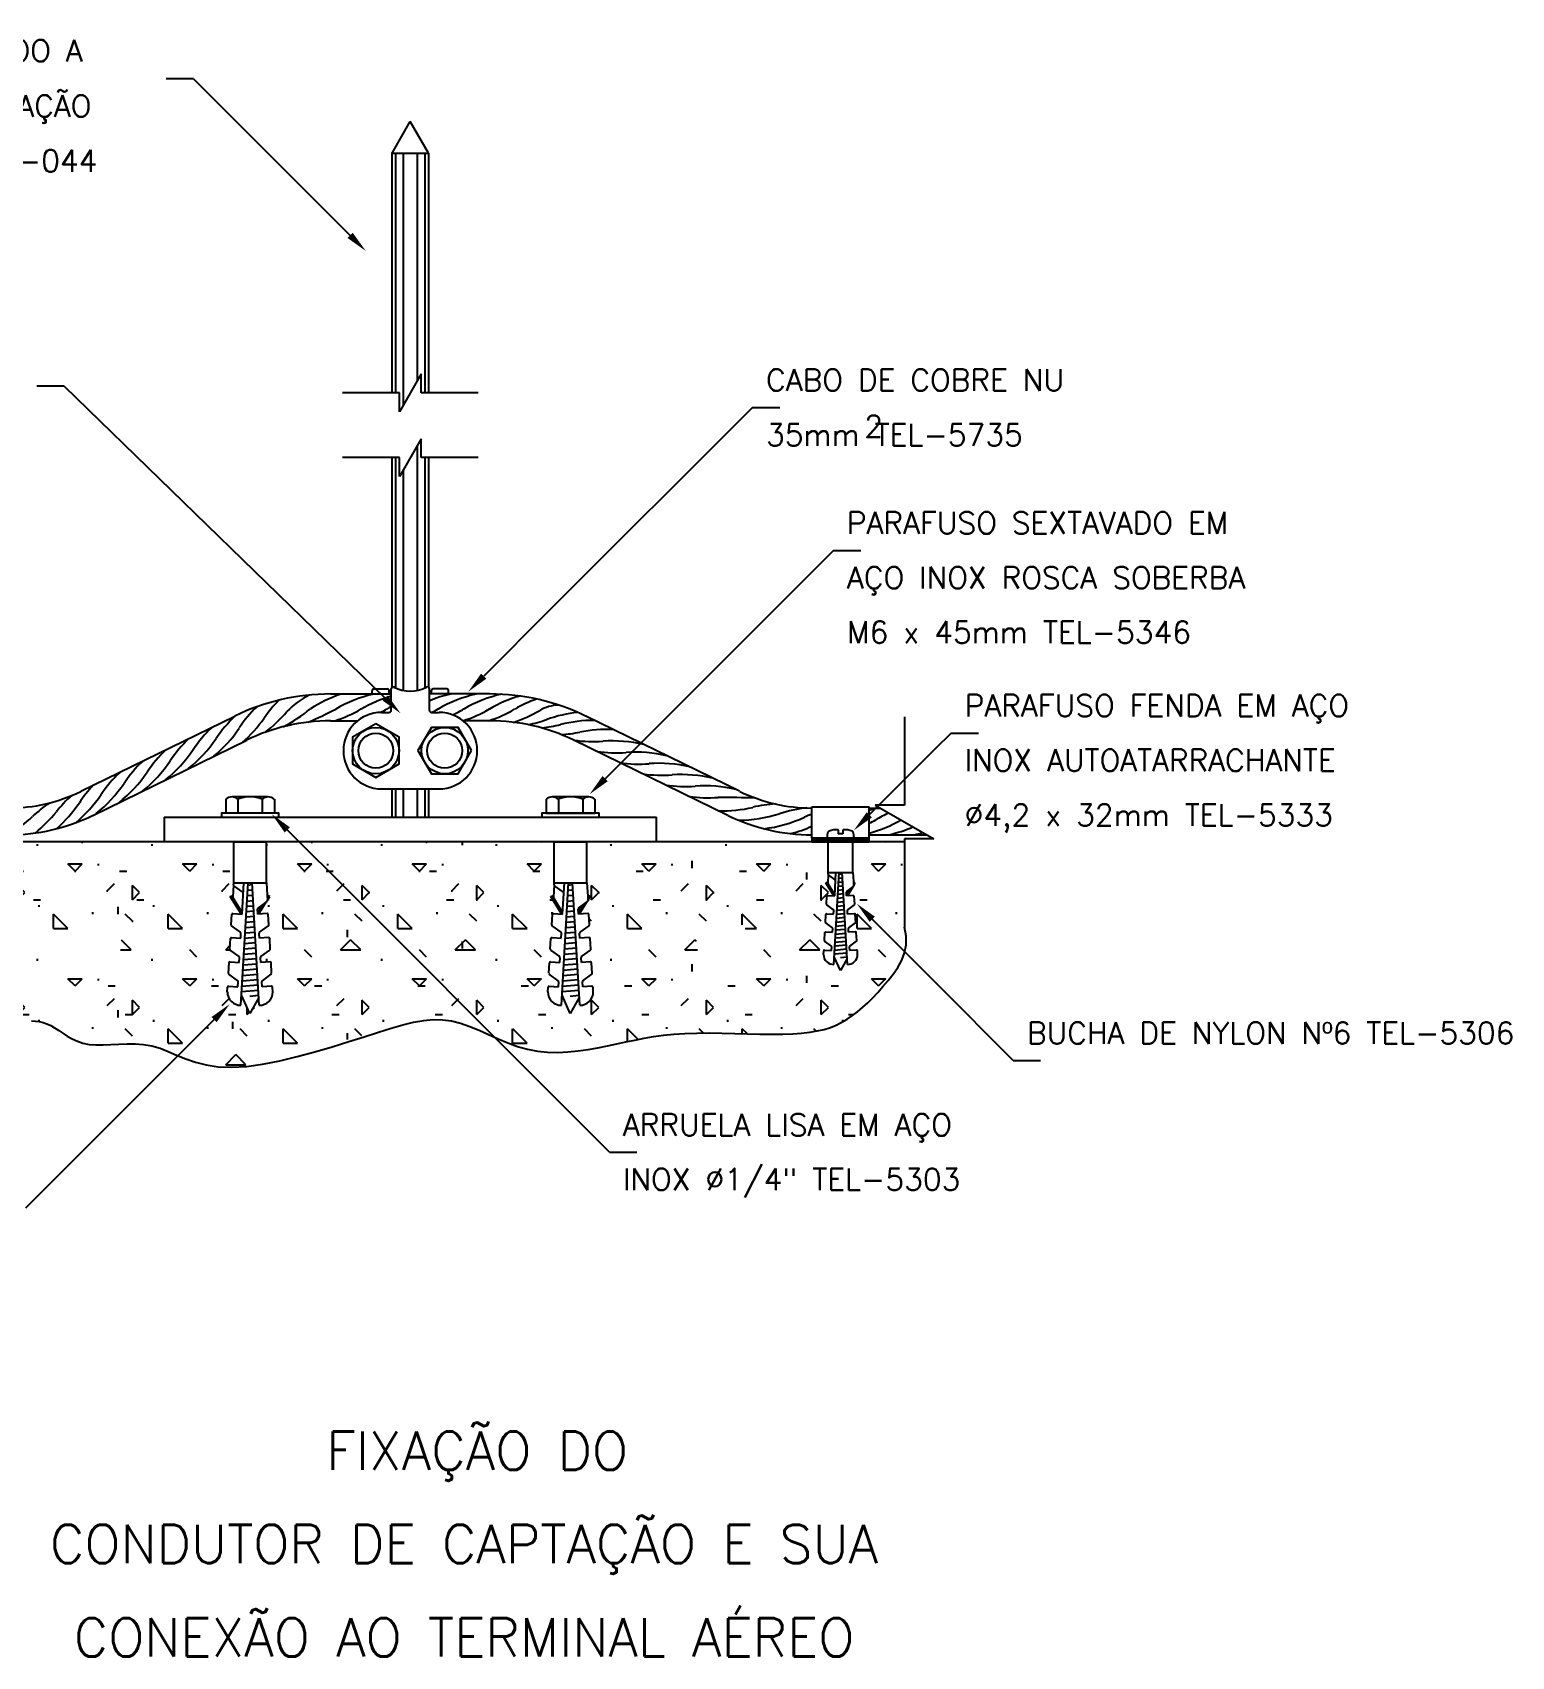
# Model space of a CAD drawing. Header units: millimetres. Extents: x -6028 to -6007.3, y -4697.6 to -4682.7.
# Drawn here: x -6020.81 to -6007.28, y -4697.58 to -4682.73 of the extents above; entities that cross this region are included whole.
import ezdxf
from ezdxf.enums import TextEntityAlignment as Align

# ---------------------------------------------------------------- set-up
doc = ezdxf.new("R2010")
doc.units = ezdxf.units.MM
doc.header["$LTSCALE"] = 10
doc.layers.add('Termotécnica', color=7, linetype='Continuous')
doc.styles.add('r140', font='romans.shx')
doc.styles.add('r80', font='romans.shx')

msp = doc.modelspace()

# ---------------------------------------------------------------- hatches: boundary and pattern name
at = {"layer": 'Termotécnica'}
h = msp.add_hatch(dxfattribs=at)
h.set_pattern_fill('CONCRE', color=1, scale=1.05, style=0)
h.set_pattern_definition([(0, (-6024.8142, -4701.4245), (1.05, 1.05), [0.13125, -0.91875]), (90, (-6024.8142, -4701.4245), (-1.05, 1.05), [0.13125, -0.91875]), (135, (-6024.68294, -4701.4245), (-1.05, 0), [0.185616, -1.29931]), (0, (-6024.6829, -4700.8339), (1.05, 1.05), [0.13125, -0.91875]), (45, (-6024.6173, -4700.8995), (0, 1.05), [0.092808, -1.392116, 0]), (135, (-6024.6173, -4700.8995), (-1.05, 0), [0.092808, -1.392116, 0]), (0, (-6024.2892, -4700.5714), (1.05, 1.05), [0.185616, -0.864384]), (45, (-6024.2892, -4700.5714), (0, 1.05), [0.13125, -1.353674]), (135, (-6024.1036, -4700.5714), (-1.05, 0), [0.13125, -1.353674]), (90, (-6024.0923, -4701.162), (-1.05, 1.05), [0.13125, -0.91875]), (45, (-6024.0923, -4701.162), (0, 1.05), [0.092808, -1.392116, 0]), (135, (-6024.0267, -4701.0964), (-1.05, 0), [0.092808, -1.392116, 0]), (0, (-6024.6829, -4701.162), (1.05, 1.05), [0.065625, -0.879375]), (0, (-6023.8954, -4700.8995), (1.05, 1.05), [0.065625, -0.879375]), (90, (-6024.2236, -4700.7683), (-1.05, 1.05), [0.065625, -0.879375]), (135, (-6024.0923, -4701.3589), (-1.05, 0), [0.092808, -1.392116, 0]), (135, (-6024.5517, -4700.637), (-1.05, 0), [0.092808, -1.392116, 0]), (45, (-6024.322, -4701.08), (0, 1.05), [0.092808, -1.392116, 0]), (90, (-6024.4533, -4701.2933), (-1.05, 1.05), [0.016406, -1.033594]), (90, (-6024.404, -4700.8503), (-1.05, 1.05), [0.016406, -1.033594]), (90, (-6023.9118, -4700.6698), (-1.05, 1.05), [0.016406, -1.033594]), (90, (-6023.8954, -4701.2276), (-1.05, 1.05), [0.016406, -1.033594])])
h.paths.add_polyline_path([(-6018.66, -4690.678), (-6018.667, -4690.682), (-6018.734, -4690.791), (-6018.659, -4690.787, -0.414214), (-6018.649, -4690.795), (-6018.643, -4690.891, -0.253792), (-6018.647, -4690.899), (-6018.729, -4690.959, 0.253792), (-6018.733, -4690.967), (-6018.73, -4691.013), (-6018.646, -4691.008, -0.414214), (-6018.636, -4691.017), (-6018.631, -4691.113, -0.253792), (-6018.634, -4691.121), (-6018.716, -4691.181, 0.253792), (-6018.72, -4691.189), (-6018.717, -4691.235), (-6018.633, -4691.23, -0.414214), (-6018.623, -4691.239), (-6018.618, -4691.334, -0.253792), (-6018.622, -4691.343), (-6018.703, -4691.403, 0.253792), (-6018.707, -4691.411), (-6018.704, -4691.457), (-6018.62, -4691.452, -0.414214), (-6018.61, -4691.46), (-6018.608, -4691.505, -0.421108), (-6018.732, -4691.626), (-6018.736, -4691.556), (-6018.818, -4691.702), (-6018.894, -4691.533), (-6018.899, -4691.626, -0.421108), (-6019.024, -4691.505), (-6019.021, -4691.46, -0.414214), (-6019.011, -4691.452), (-6018.927, -4691.457), (-6018.924, -4691.411, 0.253792), (-6018.928, -4691.403), (-6019.01, -4691.343, -0.253792), (-6019.014, -4691.334), (-6019.008, -4691.239, -0.414214), (-6018.998, -4691.23), (-6018.914, -4691.235), (-6018.912, -4691.189, 0.253792), (-6018.915, -4691.181), (-6018.997, -4691.121, -0.253792), (-6019.001, -4691.113), (-6018.995, -4691.017, -0.414214), (-6018.985, -4691.008), (-6018.901, -4691.013), (-6018.899, -4690.967, 0.253792), (-6018.902, -4690.959), (-6018.984, -4690.899, -0.253792), (-6018.988, -4690.891), (-6018.982, -4690.795, -0.414214), (-6018.972, -4690.787), (-6018.898, -4690.791), (-6018.996, -4690.632), (-6018.982, -4690.626), (-6018.973, -4690.639), (-6018.967, -4690.525), (-6018.965, -4690.506), (-6018.965, -4690.132), (-6018.965, -4690.132), (-6019.312, -4690.132), (-6020.062, -4690.882, -0.198912), (-6019.991, -4691.052, -5.027339), (-6020.062, -4690.882), (-6019.312, -4690.132), (-6021.173, -4690.132), (-6021.173, -4690.413), (-6021.166, -4690.535, -0.253792), (-6021.169, -4690.541), (-6021.174, -4690.545), (-6021.224, -4690.626), (-6021.168, -4690.623, -0.414214), (-6021.16, -4690.63), (-6021.156, -4690.701, -0.253792), (-6021.159, -4690.707), (-6021.22, -4690.753, 0.253792), (-6021.223, -4690.759), (-6021.221, -4690.793), (-6021.158, -4690.789, -0.414214), (-6021.151, -4690.796), (-6021.147, -4690.868, -0.253792), (-6021.149, -4690.874), (-6021.211, -4690.919, 0.253792), (-6021.214, -4690.925), (-6021.212, -4690.959), (-6021.149, -4690.956, -0.414214), (-6021.141, -4690.962), (-6021.137, -4691.034, -0.253792), (-6021.14, -4691.04), (-6021.201, -4691.085, 0.253792), (-6021.204, -4691.091), (-6021.202, -4691.125), (-6021.139, -4691.122, -0.414214), (-6021.131, -4691.128), (-6021.13, -4691.162, -0.421108), (-6021.223, -4691.253), (-6021.226, -4691.2), (-6021.287, -4691.309), (-6021.344, -4691.183), (-6021.348, -4691.253, -0.421108), (-6021.441, -4691.162), (-6021.439, -4691.128, -0.414214), (-6021.432, -4691.122), (-6021.369, -4691.125), (-6021.367, -4691.091, 0.253792), (-6021.37, -4691.085), (-6021.431, -4691.04, -0.253792), (-6021.434, -4691.034), (-6021.43, -4690.962, -0.414214), (-6021.422, -4690.956), (-6021.359, -4690.959), (-6021.357, -4690.925, 0.253792), (-6021.36, -4690.919), (-6021.421, -4690.874, -0.253792), (-6021.424, -4690.868), (-6021.42, -4690.796, -0.414214), (-6021.413, -4690.789), (-6021.35, -4690.793), (-6021.348, -4690.759, 0.253792), (-6021.35, -4690.753), (-6021.412, -4690.707, -0.253792), (-6021.415, -4690.701), (-6021.41, -4690.63, -0.414214), (-6021.403, -4690.623), (-6021.347, -4690.626), (-6021.421, -4690.507), (-6021.41, -4690.502), (-6021.404, -4690.513), (-6021.399, -4690.427), (-6021.398, -4690.413), (-6021.398, -4690.132), (-6021.87, -4690.132), (-6021.87, -4690.912), (-6021.879, -4690.996), (-6021.873, -4691.071), (-6021.857, -4691.136), (-6021.832, -4691.194), (-6021.802, -4691.245), (-6021.77, -4691.291), (-6021.739, -4691.333), (-6021.712, -4691.373), (-6021.691, -4691.41), (-6021.675, -4691.446), (-6021.662, -4691.48), (-6021.652, -4691.514), (-6021.642, -4691.546), (-6021.63, -4691.577), (-6021.616, -4691.608), (-6021.597, -4691.638), (-6021.572, -4691.668), (-6021.542, -4691.697), (-6021.507, -4691.724), (-6021.469, -4691.749), (-6021.427, -4691.771), (-6021.382, -4691.789), (-6021.336, -4691.804), (-6021.289, -4691.814), (-6021.242, -4691.819), (-6021.195, -4691.82), (-6021.148, -4691.817), (-6021.102, -4691.811), (-6021.057, -4691.804), (-6021.012, -4691.796), (-6020.969, -4691.787), (-6020.928, -4691.78), (-6020.888, -4691.774), (-6020.85, -4691.77), (-6020.814, -4691.769), (-6020.778, -4691.771), (-6020.743, -4691.775), (-6020.708, -4691.783), (-6020.673, -4691.796), (-6020.638, -4691.812), (-6020.603, -4691.833), (-6020.566, -4691.857), (-6020.528, -4691.882), (-6020.487, -4691.908), (-6020.443, -4691.933), (-6020.395, -4691.955), (-6020.344, -4691.972), (-6020.287, -4691.984), (-6020.225, -4691.989), (-6020.159, -4691.988), (-6020.089, -4691.985), (-6020.016, -4691.981), (-6019.941, -4691.978), (-6019.866, -4691.978), (-6019.789, -4691.984), (-6019.714, -4691.998), (-6019.64, -4692.02), (-6019.566, -4692.049), (-6019.493, -4692.083), (-6019.419, -4692.119), (-6019.344, -4692.153), (-6019.266, -4692.183), (-6019.186, -4692.207), (-6019.103, -4692.221), (-6019.016, -4692.225), (-6018.925, -4692.218), (-6018.832, -4692.202), (-6018.736, -4692.18), (-6018.64, -4692.154), (-6018.543, -4692.124), (-6018.446, -4692.092), (-6018.35, -4692.062), (-6018.256, -4692.033), (-6018.163, -4692.006), (-6018.072, -4691.98), (-6017.982, -4691.956), (-6017.894, -4691.932), (-6017.807, -4691.909), (-6017.72, -4691.886), (-6017.635, -4691.862), (-6017.551, -4691.838), (-6017.468, -4691.814), (-6017.385, -4691.793), (-6017.302, -4691.776), (-6017.22, -4691.763), (-6017.138, -4691.758), (-6017.055, -4691.76), (-6016.972, -4691.772), (-6016.889, -4691.794), (-6016.805, -4691.825), (-6016.72, -4691.862), (-6016.634, -4691.901), (-6016.547, -4691.942), (-6016.459, -4691.98), (-6016.37, -4692.013), (-6016.279, -4692.04), (-6016.187, -4692.057), (-6016.094, -4692.065), (-6016.001, -4692.066), (-6015.908, -4692.06), (-6015.815, -4692.05), (-6015.724, -4692.035), (-6015.634, -4692.018), (-6015.547, -4692), (-6015.462, -4691.981), (-6015.378, -4691.963), (-6015.295, -4691.945), (-6015.211, -4691.928), (-6015.124, -4691.914), (-6015.034, -4691.901), (-6014.939, -4691.891), (-6014.838, -4691.884), (-6014.73, -4691.88), (-6014.616, -4691.879), (-6014.499, -4691.881), (-6014.381, -4691.883), (-6014.265, -4691.886), (-6014.151, -4691.889), (-6014.044, -4691.89), (-6013.943, -4691.89), (-6013.852, -4691.887), (-6013.77, -4691.881), (-6013.695, -4691.873), (-6013.627, -4691.861), (-6013.565, -4691.847), (-6013.507, -4691.829), (-6013.453, -4691.807), (-6013.402, -4691.782), (-6013.353, -4691.753), (-6013.305, -4691.721), (-6013.258, -4691.685), (-6013.211, -4691.645), (-6013.165, -4691.603), (-6013.119, -4691.557), (-6013.073, -4691.508), (-6013.026, -4691.456), (-6012.978, -4691.401), (-6012.932, -4691.342), (-6012.89, -4691.281), (-6012.854, -4691.215), (-6012.828, -4691.146), (-6012.813, -4691.073), (-6012.813, -4690.995), (-6012.829, -4690.912), (-6012.829, -4690.132), (-6013.302, -4690.132), (-6013.302, -4690.413), (-6013.294, -4690.535, -0.253792), (-6013.297, -4690.541), (-6013.302, -4690.545), (-6013.352, -4690.626), (-6013.296, -4690.623, -0.414214), (-6013.289, -4690.63), (-6013.285, -4690.701, -0.253792), (-6013.288, -4690.707), (-6013.349, -4690.753, 0.253792), (-6013.352, -4690.759), (-6013.35, -4690.793), (-6013.287, -4690.789, -0.414214), (-6013.279, -4690.796), (-6013.275, -4690.868, -0.253792), (-6013.278, -4690.874), (-6013.339, -4690.919, 0.253792), (-6013.342, -4690.925), (-6013.34, -4690.959), (-6013.277, -4690.956, -0.414214), (-6013.27, -4690.962), (-6013.265, -4691.034, -0.253792), (-6013.268, -4691.04), (-6013.33, -4691.085, 0.253792), (-6013.332, -4691.091), (-6013.33, -4691.125), (-6013.267, -4691.122, -0.414214), (-6013.26, -4691.128), (-6013.258, -4691.162, -0.421108), (-6013.351, -4691.253), (-6013.354, -4691.2), (-6013.415, -4691.309), (-6013.473, -4691.183), (-6013.477, -4691.253, -0.421108), (-6013.57, -4691.162), (-6013.568, -4691.128, -0.414214), (-6013.56, -4691.122), (-6013.497, -4691.125), (-6013.495, -4691.091, 0.253792), (-6013.498, -4691.085), (-6013.56, -4691.04, -0.253792), (-6013.562, -4691.034), (-6013.558, -4690.962, -0.414214), (-6013.551, -4690.956), (-6013.488, -4690.959), (-6013.486, -4690.925, 0.253792), (-6013.489, -4690.919), (-6013.55, -4690.874, -0.253792), (-6013.553, -4690.868), (-6013.549, -4690.796, -0.414214), (-6013.541, -4690.789), (-6013.478, -4690.793), (-6013.476, -4690.759, 0.253792), (-6013.479, -4690.753), (-6013.54, -4690.707, -0.253792), (-6013.543, -4690.701), (-6013.539, -4690.63, -0.414214), (-6013.531, -4690.623), (-6013.475, -4690.626), (-6013.549, -4690.507), (-6013.538, -4690.502), (-6013.532, -4690.513), (-6013.527, -4690.427), (-6013.526, -4690.413), (-6013.526, -4690.132), (-6015.413, -4690.132), (-6014.661, -4690.885, -0.668179), (-6014.249, -4691.055, -1.496606), (-6014.661, -4690.885), (-6015.413, -4690.132), (-6015.734, -4690.132), (-6015.734, -4690.132), (-6015.734, -4690.506), (-6015.724, -4690.67, -0.253792), (-6015.728, -4690.678), (-6015.735, -4690.682), (-6015.802, -4690.791), (-6015.727, -4690.787, -0.414214), (-6015.717, -4690.795), (-6015.711, -4690.891, -0.253792), (-6015.715, -4690.899), (-6015.797, -4690.959, 0.253792), (-6015.801, -4690.967), (-6015.798, -4691.013), (-6015.714, -4691.008, -0.414214), (-6015.704, -4691.017), (-6015.699, -4691.113, -0.253792), (-6015.702, -4691.121), (-6015.784, -4691.181, 0.253792), (-6015.788, -4691.189), (-6015.785, -4691.235), (-6015.701, -4691.23, -0.414214), (-6015.691, -4691.239), (-6015.686, -4691.334, -0.253792), (-6015.689, -4691.343), (-6015.771, -4691.403, 0.253792), (-6015.775, -4691.411), (-6015.772, -4691.457), (-6015.688, -4691.452, -0.414214), (-6015.678, -4691.46), (-6015.676, -4691.505, -0.421108), (-6015.8, -4691.626), (-6015.804, -4691.556), (-6015.886, -4691.702), (-6015.962, -4691.533), (-6015.967, -4691.626, -0.421108), (-6016.091, -4691.505), (-6016.089, -4691.46, -0.414214), (-6016.079, -4691.452), (-6015.995, -4691.457), (-6015.992, -4691.411, 0.253792), (-6015.996, -4691.403), (-6016.078, -4691.343, -0.253792), (-6016.082, -4691.334), (-6016.076, -4691.239, -0.414214), (-6016.066, -4691.23), (-6015.982, -4691.235), (-6015.979, -4691.189, 0.253792), (-6015.983, -4691.181), (-6016.065, -4691.121, -0.253792), (-6016.069, -4691.113), (-6016.063, -4691.017, -0.414214), (-6016.053, -4691.008), (-6015.969, -4691.013), (-6015.967, -4690.967, 0.253792), (-6015.97, -4690.959), (-6016.052, -4690.899, -0.253792), (-6016.056, -4690.891), (-6016.05, -4690.795, -0.414214), (-6016.04, -4690.787), (-6015.966, -4690.791), (-6016.064, -4690.632), (-6016.049, -4690.626), (-6016.041, -4690.639), (-6016.035, -4690.525), (-6016.033, -4690.506), (-6016.033, -4690.132), (-6016.033, -4690.132), (-6018.666, -4690.132), (-6018.666, -4690.132), (-6018.666, -4690.506), (-6018.656, -4690.67, -0.253792)])

# ---------------------------------------------------------------- linework, layer by layer
at = {"layer": 'Termotécnica', "color": 2}
for p, q in [((-6019.332, -4683.154), (-6019.582, -4683.154)), ((-6019.332, -4683.154), (-6017.899, -4684.588)), ((-6017.516, -4683.835), (-6017.35, -4683.546)), ((-6017.183, -4683.835), (-6017.35, -4683.546)), ((-6017.516, -4686.027), (-6017.516, -4683.835)), ((-6017.516, -4683.835), (-6017.183, -4683.835)), ((-6017.183, -4683.835), (-6017.183, -4686.027)), ((-6020.515, -4685.964), (-6020.765, -4685.964)), ((-6020.515, -4685.964), (-6017.579, -4688.817)), ((-6014.221, -4686.16), (-6016.076, -4688.015)), ((-6014.221, -4686.16), (-6013.971, -4686.16)), ((-6017.516, -4688.718), (-6017.516, -4686.619)), ((-6017.183, -4686.619), (-6017.183, -4688.718)), ((-6013.48, -4687.467), (-6015.568, -4689.555)), ((-6013.48, -4687.467), (-6013.23, -4687.467)), ((-6016.076, -4688.015), (-6016.678, -4688.617)), ((-6018.079, -4688.78), (-6017.525, -4688.78)), ((-6017.7, -4688.78), (-6017.7, -4688.751)), ((-6017.682, -4688.733), (-6017.56, -4688.733)), ((-6017.542, -4688.78), (-6017.542, -4688.751)), ((-6017.525, -4688.93), (-6017.525, -4688.733)), ((-6017.175, -4688.93), (-6017.175, -4688.733)), ((-6016.621, -4688.78), (-6017.175, -4688.78)), ((-6017.157, -4688.78), (-6017.157, -4688.751)), ((-6017.017, -4688.733), (-6017.14, -4688.733)), ((-6017, -4688.78), (-6017, -4688.751)), ((-6020.363, -4689.67), (-6018.954, -4688.982)), ((-6017.612, -4688.948), (-6017.542, -4688.948)), ((-6017.157, -4688.948), (-6017.087, -4688.948)), ((-6014.337, -4689.67), (-6015.745, -4688.982)), ((-6018.079, -4689.025), (-6017.832, -4689.025)), ((-6016.621, -4689.025), (-6016.867, -4689.025)), ((-6012.403, -4689.137), (-6012.55, -4689.283)), ((-6012.403, -4689.137), (-6012.153, -4689.137)), ((-6020.255, -4689.89), (-6018.846, -4689.203)), ((-6014.444, -4689.89), (-6015.853, -4689.203)), ((-6012.55, -4689.283), (-6013.152, -4689.886)), ((-6019.038, -4689.742), (-6019.038, -4689.871)), ((-6018.65, -4689.721), (-6018.983, -4689.721)), ((-6018.928, -4689.742), (-6018.928, -4689.871)), ((-6018.704, -4689.742), (-6018.704, -4689.871)), ((-6018.593, -4689.742), (-6018.593, -4689.871)), ((-6017.612, -4689.648), (-6017.087, -4689.648)), ((-6017.516, -4689.906), (-6017.516, -4689.648)), ((-6017.183, -4689.648), (-6017.183, -4689.906)), ((-6016.106, -4689.742), (-6016.106, -4689.871)), ((-6015.718, -4689.721), (-6016.051, -4689.721)), ((-6015.995, -4689.742), (-6015.995, -4689.871)), ((-6015.772, -4689.742), (-6015.772, -4689.871)), ((-6015.661, -4689.742), (-6015.661, -4689.871)), ((-6016.106, -4689.871), (-6015.661, -4689.871)), ((-6013.151, -4689.823), (-6013.052, -4689.823)), ((-6019.6, -4689.906), (-6019.6, -4690.132)), ((-6019.6, -4689.906), (-6015.099, -4689.906)), ((-6017.873, -4690.624), (-6018.475, -4690.022)), ((-6015.099, -4690.132), (-6015.099, -4689.906)), ((-6013.435, -4690.024), (-6013.435, -4690.06)), ((-6013.392, -4690.024), (-6013.392, -4690.06)), ((-6018.965, -4690.132), (-6018.666, -4690.132)), ((-6018.965, -4690.506), (-6018.965, -4690.132)), ((-6018.666, -4690.506), (-6018.666, -4690.132)), ((-6016.033, -4690.132), (-6015.734, -4690.132)), ((-6016.033, -4690.506), (-6016.033, -4690.132)), ((-6015.734, -4690.506), (-6015.734, -4690.132)), ((-6013.239, -4690.132), (-6013.589, -4690.132)), ((-6013.295, -4690.097), (-6013.533, -4690.097)), ((-6013.526, -4690.413), (-6013.526, -4690.132)), ((-6013.526, -4690.132), (-6013.302, -4690.132)), ((-6013.392, -4690.06), (-6013.435, -4690.06)), ((-6013.302, -4690.413), (-6013.302, -4690.132)), ((-6013.151, -4690.068), (-6012.625, -4690.068)), ((-6013.527, -4690.427), (-6013.532, -4690.513)), ((-6013.527, -4690.427), (-6013.526, -4690.413)), ((-6013.526, -4690.413), (-6013.302, -4690.413)), ((-6013.463, -4690.478), (-6013.524, -4690.433)), ((-6013.477, -4691.253), (-6013.428, -4690.413)), ((-6013.468, -4690.627), (-6013.456, -4690.413)), ((-6013.351, -4691.253), (-6013.4, -4690.413)), ((-6013.302, -4690.413), (-6013.294, -4690.535)), ((-6018.996, -4690.632), (-6018.982, -4690.626)), ((-6018.898, -4690.791), (-6018.996, -4690.632)), ((-6018.888, -4690.778), (-6018.982, -4690.626)), ((-6018.967, -4690.525), (-6018.973, -4690.639)), ((-6018.967, -4690.525), (-6018.965, -4690.506)), ((-6018.965, -4690.506), (-6018.666, -4690.506)), ((-6018.881, -4690.593), (-6018.963, -4690.533)), ((-6018.899, -4691.626), (-6018.834, -4690.506)), ((-6018.888, -4690.792), (-6018.872, -4690.506)), ((-6018.732, -4691.626), (-6018.797, -4690.506)), ((-6018.666, -4690.506), (-6018.656, -4690.67)), ((-6018.658, -4690.639), (-6018.65, -4690.626)), ((-6018.657, -4690.666), (-6018.636, -4690.632)), ((-6018.636, -4690.632), (-6018.65, -4690.626)), ((-6016.158, -4692.339), (-6017.873, -4690.624)), ((-6016.064, -4690.632), (-6016.049, -4690.626)), ((-6015.966, -4690.791), (-6016.064, -4690.632)), ((-6015.956, -4690.778), (-6016.049, -4690.626)), ((-6016.035, -4690.525), (-6016.041, -4690.639)), ((-6016.035, -4690.525), (-6016.033, -4690.506)), ((-6016.033, -4690.506), (-6015.734, -4690.506)), ((-6015.949, -4690.593), (-6016.031, -4690.533)), ((-6015.967, -4691.626), (-6015.902, -4690.506)), ((-6015.956, -4690.792), (-6015.94, -4690.506)), ((-6015.8, -4691.626), (-6015.865, -4690.506)), ((-6015.734, -4690.506), (-6015.724, -4690.67)), ((-6015.726, -4690.639), (-6015.718, -4690.626)), ((-6015.725, -4690.666), (-6015.703, -4690.632)), ((-6015.703, -4690.632), (-6015.718, -4690.626)), ((-6013.549, -4690.507), (-6013.538, -4690.502)), ((-6013.475, -4690.626), (-6013.549, -4690.507)), ((-6013.543, -4690.701), (-6013.539, -4690.63)), ((-6013.468, -4690.617), (-6013.538, -4690.502)), ((-6013.531, -4690.623), (-6013.468, -4690.627)), ((-6013.359, -4690.627), (-6013.361, -4690.592)), ((-6013.36, -4690.617), (-6013.327, -4690.563)), ((-6013.296, -4690.623), (-6013.359, -4690.627)), ((-6013.358, -4690.586), (-6013.297, -4690.541)), ((-6013.352, -4690.626), (-6013.302, -4690.545)), ((-6013.296, -4690.513), (-6013.29, -4690.502)), ((-6013.295, -4690.532), (-6013.279, -4690.507)), ((-6013.279, -4690.507), (-6013.29, -4690.502)), ((-6013.285, -4690.701), (-6013.289, -4690.63)), ((-6018.972, -4690.787), (-6018.888, -4690.792)), ((-6018.743, -4690.792), (-6018.746, -4690.746)), ((-6018.744, -4690.778), (-6018.7, -4690.707)), ((-6018.659, -4690.787), (-6018.743, -4690.792)), ((-6018.742, -4690.738), (-6018.66, -4690.678)), ((-6018.734, -4690.791), (-6018.667, -4690.682)), ((-6016.04, -4690.787), (-6015.956, -4690.792)), ((-6015.811, -4690.792), (-6015.814, -4690.746)), ((-6015.812, -4690.778), (-6015.768, -4690.707)), ((-6015.727, -4690.787), (-6015.811, -4690.792)), ((-6015.81, -4690.738), (-6015.728, -4690.678)), ((-6015.802, -4690.791), (-6015.735, -4690.682)), ((-6013.479, -4690.753), (-6013.54, -4690.707)), ((-6013.478, -4690.793), (-6013.476, -4690.759)), ((-6013.35, -4690.793), (-6013.352, -4690.759)), ((-6013.349, -4690.753), (-6013.288, -4690.707)), ((-6018.988, -4690.891), (-6018.982, -4690.795)), ((-6018.902, -4690.959), (-6018.984, -4690.899)), ((-6018.729, -4690.959), (-6018.647, -4690.899)), ((-6018.643, -4690.891), (-6018.649, -4690.795)), ((-6016.056, -4690.891), (-6016.05, -4690.795)), ((-6015.97, -4690.959), (-6016.052, -4690.899)), ((-6015.797, -4690.959), (-6015.715, -4690.899)), ((-6015.711, -4690.891), (-6015.717, -4690.795)), ((-6013.553, -4690.868), (-6013.549, -4690.796)), ((-6013.489, -4690.919), (-6013.55, -4690.874)), ((-6013.541, -4690.789), (-6013.478, -4690.793)), ((-6013.488, -4690.959), (-6013.486, -4690.925)), ((-6013.287, -4690.789), (-6013.35, -4690.793)), ((-6013.34, -4690.959), (-6013.342, -4690.925)), ((-6013.339, -4690.919), (-6013.278, -4690.874)), ((-6013.275, -4690.868), (-6013.279, -4690.796)), ((-6012.522, -4691.442), (-6013.124, -4690.84)), ((-6019.001, -4691.113), (-6018.995, -4691.017)), ((-6018.985, -4691.008), (-6018.901, -4691.013)), ((-6018.901, -4691.013), (-6018.899, -4690.967)), ((-6018.73, -4691.013), (-6018.733, -4690.967)), ((-6018.646, -4691.008), (-6018.73, -4691.013)), ((-6018.631, -4691.113), (-6018.636, -4691.017)), ((-6016.069, -4691.113), (-6016.063, -4691.017)), ((-6016.053, -4691.008), (-6015.969, -4691.013)), ((-6015.969, -4691.013), (-6015.967, -4690.967)), ((-6015.798, -4691.013), (-6015.801, -4690.967)), ((-6015.714, -4691.008), (-6015.798, -4691.013)), ((-6015.699, -4691.113), (-6015.704, -4691.017)), ((-6013.562, -4691.034), (-6013.558, -4690.962)), ((-6013.498, -4691.085), (-6013.56, -4691.04)), ((-6013.551, -4690.956), (-6013.488, -4690.959)), ((-6013.277, -4690.956), (-6013.34, -4690.959)), ((-6013.33, -4691.085), (-6013.268, -4691.04)), ((-6013.265, -4691.034), (-6013.27, -4690.962)), ((-6018.998, -4691.23), (-6018.914, -4691.235)), ((-6018.915, -4691.181), (-6018.997, -4691.121)), ((-6018.914, -4691.235), (-6018.912, -4691.189)), ((-6018.717, -4691.235), (-6018.72, -4691.189)), ((-6018.633, -4691.23), (-6018.717, -4691.235)), ((-6018.716, -4691.181), (-6018.634, -4691.121)), ((-6016.066, -4691.23), (-6015.982, -4691.235)), ((-6015.983, -4691.181), (-6016.065, -4691.121)), ((-6015.982, -4691.235), (-6015.979, -4691.189)), ((-6015.785, -4691.235), (-6015.788, -4691.189)), ((-6015.701, -4691.23), (-6015.785, -4691.235)), ((-6015.784, -4691.181), (-6015.702, -4691.121)), ((-6013.57, -4691.162), (-6013.568, -4691.128)), ((-6013.56, -4691.122), (-6013.497, -4691.125)), ((-6013.497, -4691.125), (-6013.495, -4691.091)), ((-6013.415, -4691.309), (-6013.473, -4691.183)), ((-6013.354, -4691.2), (-6013.415, -4691.309)), ((-6013.33, -4691.125), (-6013.332, -4691.091)), ((-6013.267, -4691.122), (-6013.33, -4691.125)), ((-6013.258, -4691.162), (-6013.26, -4691.128)), ((-6019.014, -4691.334), (-6019.008, -4691.239)), ((-6018.928, -4691.403), (-6019.01, -4691.343)), ((-6018.703, -4691.403), (-6018.622, -4691.343)), ((-6018.618, -4691.334), (-6018.623, -4691.239)), ((-6016.082, -4691.334), (-6016.076, -4691.239)), ((-6015.996, -4691.403), (-6016.078, -4691.343)), ((-6015.771, -4691.403), (-6015.689, -4691.343)), ((-6015.686, -4691.334), (-6015.691, -4691.239)), ((-6019.024, -4691.505), (-6019.021, -4691.46)), ((-6019.011, -4691.452), (-6018.927, -4691.457)), ((-6018.927, -4691.457), (-6018.924, -4691.411)), ((-6018.704, -4691.457), (-6018.707, -4691.411)), ((-6018.62, -4691.452), (-6018.704, -4691.457)), ((-6018.608, -4691.505), (-6018.61, -4691.46)), ((-6016.091, -4691.505), (-6016.089, -4691.46)), ((-6016.079, -4691.452), (-6015.995, -4691.457)), ((-6015.995, -4691.457), (-6015.992, -4691.411)), ((-6015.772, -4691.457), (-6015.775, -4691.411)), ((-6015.688, -4691.452), (-6015.772, -4691.457)), ((-6015.676, -4691.505), (-6015.678, -4691.46)), ((-6011.834, -4692.13), (-6012.522, -4691.442)), ((-6018.818, -4691.702), (-6018.894, -4691.533)), ((-6018.736, -4691.556), (-6018.818, -4691.702)), ((-6015.886, -4691.702), (-6015.962, -4691.533)), ((-6015.804, -4691.556), (-6015.886, -4691.702)), ((-6020.865, -4693.479), (-6019.144, -4691.757)), ((-6011.834, -4692.13), (-6011.584, -4692.13)), ((-6015.528, -4692.969), (-6016.158, -4692.339)), ((-6015.528, -4692.969), (-6015.278, -4692.969))]:
    msp.add_line(p, q, dxfattribs=at)
at = {"layer": 'Termotécnica', "color": 1}
for p, q in [((-6017.481, -4686.027), (-6017.481, -4683.835)), ((-6017.411, -4686.134), (-6017.411, -4683.835)), ((-6017.288, -4683.835), (-6017.288, -4685.919)), ((-6017.218, -4683.835), (-6017.218, -4686.027)), ((-6017.251, -4685.854), (-6017.449, -4686.2)), ((-6017.251, -4686.027), (-6017.251, -4685.854)), ((-6017.449, -4686.027), (-6017.969, -4686.027)), ((-6017.449, -4686.2), (-6017.449, -4686.027)), ((-6016.73, -4686.027), (-6017.251, -4686.027)), ((-6017.251, -4686.446), (-6017.449, -4686.791)), ((-6017.251, -4686.619), (-6017.251, -4686.446)), ((-6017.449, -4686.619), (-6017.969, -4686.619)), ((-6017.481, -4688.727), (-6017.481, -4686.619)), ((-6017.449, -4686.791), (-6017.449, -4686.619)), ((-6017.288, -4686.511), (-6017.288, -4688.749)), ((-6016.73, -4686.619), (-6017.251, -4686.619)), ((-6017.218, -4686.619), (-6017.218, -4688.727)), ((-6017.411, -4688.749), (-6017.411, -4686.726)), ((-6012.829, -4688.989), (-6012.829, -4689.797)), ((-6017.481, -4689.906), (-6017.481, -4689.648)), ((-6017.411, -4689.906), (-6017.411, -4689.648)), ((-6017.288, -4689.648), (-6017.288, -4689.906)), ((-6017.218, -4689.648), (-6017.218, -4689.906)), ((-6013.676, -4689.811), (-6013.151, -4689.811)), ((-6013.676, -4690.097), (-6013.676, -4689.811)), ((-6013.151, -4690.097), (-6013.151, -4689.811)), ((-6013.097, -4689.797), (-6012.561, -4690.104)), ((-6012.829, -4689.797), (-6013.097, -4689.797)), ((-6013.676, -4690.115), (-6013.151, -4690.115)), ((-6012.829, -4690.104), (-6012.829, -4690.912)), ((-6012.561, -4690.104), (-6012.829, -4690.104)), ((-6013.397, -4690.464), (-6013.431, -4690.467)), ((-6013.399, -4690.428), (-6013.429, -4690.43)), ((-6018.79, -4690.623), (-6018.841, -4690.627)), ((-6018.793, -4690.574), (-6018.839, -4690.578)), ((-6018.796, -4690.526), (-6018.836, -4690.53)), ((-6015.858, -4690.623), (-6015.909, -4690.627)), ((-6015.861, -4690.574), (-6015.907, -4690.578)), ((-6015.864, -4690.526), (-6015.904, -4690.53)), ((-6013.388, -4690.608), (-6013.44, -4690.613)), ((-6013.391, -4690.572), (-6013.437, -4690.576)), ((-6013.393, -4690.536), (-6013.435, -4690.54)), ((-6013.395, -4690.5), (-6013.433, -4690.503)), ((-6018.782, -4690.767), (-6018.85, -4690.773)), ((-6018.785, -4690.719), (-6018.847, -4690.724)), ((-6018.787, -4690.671), (-6018.844, -4690.676)), ((-6015.85, -4690.767), (-6015.918, -4690.773)), ((-6015.853, -4690.719), (-6015.915, -4690.724)), ((-6015.855, -4690.671), (-6015.912, -4690.676)), ((-6013.38, -4690.753), (-6013.448, -4690.759)), ((-6013.382, -4690.717), (-6013.446, -4690.722)), ((-6013.384, -4690.681), (-6013.444, -4690.686)), ((-6013.386, -4690.645), (-6013.442, -4690.649)), ((-6018.773, -4690.912), (-6018.858, -4690.919)), ((-6018.776, -4690.864), (-6018.856, -4690.87)), ((-6018.779, -4690.815), (-6018.853, -4690.822)), ((-6015.841, -4690.912), (-6015.926, -4690.919)), ((-6015.844, -4690.864), (-6015.924, -4690.87)), ((-6015.847, -4690.815), (-6015.921, -4690.822)), ((-6013.37, -4690.934), (-6013.459, -4690.941)), ((-6013.372, -4690.898), (-6013.457, -4690.905)), ((-6013.374, -4690.861), (-6013.454, -4690.868)), ((-6013.376, -4690.825), (-6013.452, -4690.832)), ((-6013.378, -4690.789), (-6013.45, -4690.795)), ((-6018.765, -4691.056), (-6018.867, -4691.065)), ((-6018.768, -4691.008), (-6018.864, -4691.016)), ((-6018.771, -4690.96), (-6018.861, -4690.968)), ((-6015.833, -4691.056), (-6015.935, -4691.065)), ((-6015.836, -4691.008), (-6015.932, -4691.016)), ((-6015.839, -4690.96), (-6015.929, -4690.968)), ((-6013.361, -4691.078), (-6013.467, -4691.087)), ((-6013.363, -4691.042), (-6013.465, -4691.051)), ((-6013.365, -4691.006), (-6013.463, -4691.014)), ((-6013.367, -4690.97), (-6013.461, -4690.978)), ((-6018.757, -4691.201), (-6018.875, -4691.211)), ((-6018.759, -4691.153), (-6018.873, -4691.162)), ((-6018.762, -4691.105), (-6018.87, -4691.114)), ((-6015.825, -4691.201), (-6015.943, -4691.211)), ((-6015.827, -4691.153), (-6015.94, -4691.162)), ((-6015.83, -4691.105), (-6015.938, -4691.114)), ((-6013.357, -4691.151), (-6013.471, -4691.16)), ((-6013.359, -4691.114), (-6013.469, -4691.124)), ((-6013.355, -4691.187), (-6013.415, -4691.192)), ((-6018.748, -4691.345), (-6018.884, -4691.357)), ((-6018.751, -4691.297), (-6018.881, -4691.308)), ((-6018.754, -4691.249), (-6018.878, -4691.26)), ((-6015.816, -4691.345), (-6015.952, -4691.357)), ((-6015.819, -4691.297), (-6015.949, -4691.308)), ((-6015.822, -4691.249), (-6015.946, -4691.26)), ((-6018.74, -4691.49), (-6018.892, -4691.503)), ((-6018.743, -4691.442), (-6018.89, -4691.454)), ((-6018.745, -4691.394), (-6018.887, -4691.406)), ((-6015.808, -4691.49), (-6015.96, -4691.503)), ((-6015.811, -4691.442), (-6015.957, -4691.454)), ((-6015.813, -4691.394), (-6015.955, -4691.406)), ((-6018.737, -4691.538), (-6018.818, -4691.545)), ((-6015.805, -4691.538), (-6015.886, -4691.545))]:
    msp.add_line(p, q, dxfattribs=at)
at = {"layer": 'Termotécnica', "color": 3}
msp.add_line((-6012.829, -4690.132), (-6021.87, -4690.132), dxfattribs=at)
at = {"layer": 'Termotécnica', "color": 2}
for points in [[(-6017.665, -4689.053), (-6017.877, -4689.175), (-6017.877, -4689.42), (-6017.665, -4689.543), (-6017.452, -4689.42), (-6017.452, -4689.175)], [(-6016.79, -4689.298), (-6016.912, -4689.085), (-6017.157, -4689.085), (-6017.28, -4689.298), (-6017.157, -4689.51), (-6016.912, -4689.51)]]:
    msp.add_lwpolyline(points, close=True, dxfattribs=at)
at = {"layer": 'Termotécnica', "color": 1}
for points in [[(-6019.078, -4689.906), (-6018.553, -4689.906), (-6018.553, -4689.871), (-6019.078, -4689.871)], [(-6016.146, -4689.906), (-6015.621, -4689.906), (-6015.621, -4689.871), (-6016.146, -4689.871)], [(-6013.676, -4690.132), (-6013.151, -4690.132), (-6013.151, -4690.097), (-6013.676, -4690.097)]]:
    msp.add_lwpolyline(points, close=True, dxfattribs=at)
msp.add_lwpolyline([(-6020.814, -4691.769), (-6020.778, -4691.771), (-6020.743, -4691.775), (-6020.708, -4691.783), (-6020.673, -4691.796), (-6020.638, -4691.812), (-6020.603, -4691.833), (-6020.566, -4691.857), (-6020.528, -4691.882), (-6020.487, -4691.908), (-6020.443, -4691.933), (-6020.395, -4691.955), (-6020.344, -4691.972), (-6020.287, -4691.984), (-6020.225, -4691.989), (-6020.159, -4691.988), (-6020.089, -4691.985), (-6020.016, -4691.981), (-6019.941, -4691.978), (-6019.866, -4691.978), (-6019.789, -4691.984), (-6019.714, -4691.998), (-6019.639, -4692.02), (-6019.564, -4692.049), (-6019.487, -4692.082), (-6019.404, -4692.115), (-6019.315, -4692.146), (-6019.217, -4692.171), (-6019.107, -4692.188), (-6018.985, -4692.193), (-6018.849, -4692.185), (-6018.701, -4692.164), (-6018.544, -4692.134), (-6018.384, -4692.096), (-6018.223, -4692.052), (-6018.065, -4692.006), (-6017.913, -4691.959), (-6017.771, -4691.914), (-6017.642, -4691.873), (-6017.525, -4691.836), (-6017.418, -4691.806), (-6017.319, -4691.782), (-6017.227, -4691.766), (-6017.14, -4691.757), (-6017.055, -4691.758), (-6016.972, -4691.769), (-6016.889, -4691.791), (-6016.805, -4691.82), (-6016.72, -4691.855), (-6016.634, -4691.894), (-6016.547, -4691.933), (-6016.459, -4691.97), (-6016.37, -4692.003), (-6016.279, -4692.029), (-6016.187, -4692.046), (-6016.094, -4692.055), (-6016.001, -4692.057), (-6015.908, -4692.053), (-6015.815, -4692.043), (-6015.724, -4692.03), (-6015.634, -4692.014), (-6015.547, -4691.997), (-6015.462, -4691.979), (-6015.378, -4691.961), (-6015.295, -4691.944), (-6015.211, -4691.928), (-6015.124, -4691.913), (-6015.034, -4691.901), (-6014.939, -4691.891), (-6014.838, -4691.884), (-6014.73, -4691.88), (-6014.616, -4691.879), (-6014.499, -4691.881), (-6014.381, -4691.883), (-6014.265, -4691.886), (-6014.151, -4691.889), (-6014.044, -4691.89), (-6013.943, -4691.89), (-6013.852, -4691.887), (-6013.77, -4691.881), (-6013.695, -4691.873), (-6013.627, -4691.861), (-6013.565, -4691.847), (-6013.507, -4691.829), (-6013.453, -4691.807), (-6013.402, -4691.782), (-6013.353, -4691.753), (-6013.305, -4691.721), (-6013.258, -4691.685), (-6013.211, -4691.645), (-6013.165, -4691.603), (-6013.119, -4691.557), (-6013.073, -4691.508), (-6013.026, -4691.456), (-6012.978, -4691.401), (-6012.932, -4691.342), (-6012.89, -4691.281), (-6012.854, -4691.215), (-6012.828, -4691.146), (-6012.813, -4691.073), (-6012.813, -4690.995), (-6012.829, -4690.912)], dxfattribs=at)
at = {"layer": 'Termotécnica', "color": 2}
for centre, radius in [((-6017.665, -4689.298), 0.212), ((-6017.665, -4689.298), 0.16), ((-6017.035, -4689.298), 0.212), ((-6017.035, -4689.298), 0.16)]:
    msp.add_circle(centre, radius, dxfattribs=at)
for centre, radius, start, end in [((-6018.079, -4690.775), 1.995, 90, 116.0157), ((-6017.682, -4688.751), 0.0175, 90, 180), ((-6017.56, -4688.751), 0.0175, 0, 90), ((-6017.507, -4688.733), 0.0175, 61.9939, 180), ((-6017.35, -4688.437), 0.318, 241.9939, 298.0061), ((-6017.192, -4688.733), 0.0175, 0, 118.0061), ((-6017.14, -4688.751), 0.0175, 90, 180), ((-6017.017, -4688.751), 0.0175, 0, 90), ((-6016.621, -4690.775), 1.995, 63.9843, 90), ((-6017.612, -4689.298), 0.35, 90, 270), ((-6017.542, -4688.93), 0.0175, 270, 0), ((-6017.157, -4688.93), 0.0175, 180, 270), ((-6017.087, -4689.298), 0.35, 270, 90), ((-6018.079, -4690.775), 1.75, 90, 116.0157), ((-6016.621, -4690.775), 1.75, 63.9843, 90), ((-6021.023, -4688.318), 1.505, 270, 296.0157), ((-6018.983, -4689.804), 0.0825, 48.0212, 131.9788), ((-6018.816, -4690.02), 0.3, 68.0776, 111.9224), ((-6018.649, -4689.806), 0.0842, 49.0819, 130.9181), ((-6016.051, -4689.804), 0.0825, 48.0212, 131.9788), ((-6015.884, -4690.02), 0.3, 68.0776, 111.9224), ((-6015.717, -4689.806), 0.0842, 49.0819, 130.9181), ((-6013.676, -4688.318), 1.505, 243.9843, 270), ((-6021.023, -4688.318), 1.75, 270, 296.0157), ((-6013.676, -4688.318), 1.75, 243.9843, 270), ((-6013.372, -4690.09), 0.165, 163.8468, 181.2668), ((-6013.513, -4690.049), 0.0175, 109.2899, 163.8468), ((-6013.447, -4690.238), 0.217, 87.7911, 109.2899), ((-6013.439, -4690.024), 0.0035, 0, 90), ((-6013.389, -4690.024), 0.0035, 90, 180), ((-6013.381, -4690.238), 0.217, 70.7101, 92.2089), ((-6013.315, -4690.049), 0.0175, 16.1532, 70.7101), ((-6013.456, -4690.09), 0.165, 358.7332, 16.1532), ((-6013.533, -4690.094), 0.0035, 181.2668, 270), ((-6013.295, -4690.094), 0.0035, 270, 358.7332), ((-6013.52, -4690.427), 0.00701, 176.6744, 233.6366), ((-6013.467, -4690.483), 0.00701, 356.6744, 53.6366), ((-6018.957, -4690.525), 0.00935, 176.6744, 233.6366), ((-6018.887, -4690.601), 0.00935, 356.6744, 53.6366), ((-6016.025, -4690.525), 0.00935, 176.6744, 233.6366), ((-6015.955, -4690.601), 0.00935, 356.6744, 53.6366), ((-6013.532, -4690.63), 0.00701, 86.6744, 176.6744), ((-6013.354, -4690.592), 0.00701, 126.3634, 183.3256), ((-6013.301, -4690.536), 0.00701, 306.3634, 3.3256), ((-6013.296, -4690.63), 0.00701, 3.3256, 93.3256), ((-6018.973, -4690.796), 0.00935, 86.6744, 176.6744), ((-6018.736, -4690.745), 0.00935, 126.3634, 183.3256), ((-6018.666, -4690.67), 0.00935, 306.3634, 3.3256), ((-6018.658, -4690.796), 0.00935, 3.3256, 93.3256), ((-6016.041, -4690.796), 0.00935, 86.6744, 176.6744), ((-6015.804, -4690.745), 0.00935, 126.3634, 183.3256), ((-6015.734, -4690.67), 0.00935, 306.3634, 3.3256), ((-6015.726, -4690.796), 0.00935, 3.3256, 93.3256), ((-6013.536, -4690.702), 0.00701, 176.6744, 233.6366), ((-6013.483, -4690.758), 0.00701, 356.6744, 53.6366), ((-6013.345, -4690.758), 0.00701, 126.3634, 183.3256), ((-6013.292, -4690.702), 0.00701, 306.3634, 3.3256), ((-6018.979, -4690.892), 0.00935, 176.6744, 233.6366), ((-6018.653, -4690.892), 0.00935, 306.3634, 3.3256), ((-6016.047, -4690.892), 0.00935, 176.6744, 233.6366), ((-6015.721, -4690.892), 0.00935, 306.3634, 3.3256), ((-6013.546, -4690.868), 0.00701, 176.6744, 233.6366), ((-6013.542, -4690.796), 0.00701, 86.6744, 176.6744), ((-6013.493, -4690.924), 0.00701, 356.6744, 53.6366), ((-6013.335, -4690.924), 0.00701, 126.3634, 183.3256), ((-6013.286, -4690.796), 0.00701, 3.3256, 93.3256), ((-6013.282, -4690.868), 0.00701, 306.3634, 3.3256), ((-6018.986, -4691.018), 0.00935, 86.6744, 176.6744), ((-6018.908, -4690.967), 0.00935, 356.6744, 53.6366), ((-6018.723, -4690.967), 0.00935, 126.3634, 183.3256), ((-6018.645, -4691.018), 0.00935, 3.3256, 93.3256), ((-6016.054, -4691.018), 0.00935, 86.6744, 176.6744), ((-6015.976, -4690.967), 0.00935, 356.6744, 53.6366), ((-6015.791, -4690.967), 0.00935, 126.3634, 183.3256), ((-6015.713, -4691.018), 0.00935, 3.3256, 93.3256), ((-6013.555, -4691.034), 0.00701, 176.6744, 233.6366), ((-6013.551, -4690.963), 0.00701, 86.6744, 176.6744), ((-6013.502, -4691.091), 0.00701, 356.6744, 53.6366), ((-6013.325, -4691.091), 0.00701, 126.3634, 183.3256), ((-6013.277, -4690.963), 0.00701, 3.3256, 93.3256), ((-6013.272, -4691.034), 0.00701, 306.3634, 3.3256), ((-6018.999, -4691.239), 0.00935, 86.6744, 176.6744), ((-6018.991, -4691.113), 0.00935, 176.6744, 233.6366), ((-6018.921, -4691.189), 0.00935, 356.6744, 53.6366), ((-6018.711, -4691.189), 0.00935, 126.3634, 183.3256), ((-6018.64, -4691.113), 0.00935, 306.3634, 3.3256), ((-6018.633, -4691.239), 0.00935, 3.3256, 93.3256), ((-6016.067, -4691.239), 0.00935, 86.6744, 176.6744), ((-6016.059, -4691.113), 0.00935, 176.6744, 233.6366), ((-6015.989, -4691.189), 0.00935, 356.6744, 53.6366), ((-6015.778, -4691.189), 0.00935, 126.3634, 183.3256), ((-6015.708, -4691.113), 0.00935, 306.3634, 3.3256), ((-6015.701, -4691.239), 0.00935, 3.3256, 93.3256), ((-6013.479, -4691.162), 0.091, 179.9543, 271.2997), ((-6013.561, -4691.129), 0.00701, 86.6744, 176.6744), ((-6013.349, -4691.162), 0.091, 268.7003, 0.0457), ((-6013.267, -4691.129), 0.00701, 3.3256, 93.3256), ((-6019.004, -4691.335), 0.00935, 176.6744, 233.6366), ((-6018.627, -4691.335), 0.00935, 306.3634, 3.3256), ((-6016.072, -4691.335), 0.00935, 176.6744, 233.6366), ((-6015.695, -4691.335), 0.00935, 306.3634, 3.3256), ((-6018.902, -4691.505), 0.121, 179.9543, 271.2997), ((-6019.012, -4691.461), 0.00935, 86.6744, 176.6744), ((-6018.934, -4691.41), 0.00935, 356.6744, 53.6366), ((-6018.729, -4691.505), 0.121, 268.7003, 0.0457), ((-6018.698, -4691.41), 0.00935, 126.3634, 183.3256), ((-6018.62, -4691.461), 0.00935, 3.3256, 93.3256), ((-6015.97, -4691.505), 0.121, 179.9543, 271.2997), ((-6016.08, -4691.461), 0.00935, 86.6744, 176.6744), ((-6016.002, -4691.41), 0.00935, 356.6744, 53.6366), ((-6015.797, -4691.505), 0.121, 268.7003, 0.0457), ((-6015.766, -4691.41), 0.00935, 126.3634, 183.3256), ((-6015.688, -4691.461), 0.00935, 3.3256, 93.3256)]:
    msp.add_arc(centre, radius, start, end, dxfattribs=at)
at = {"layer": 'Termotécnica', "color": 1}
for centre, radius, start, end in [((-6017.666, -4689.709), 1.243, 135.4922, 145.2351), ((-6017.95, -4689.439), 0.726, 116.5909, 136.7189), ((-6017.609, -4689.919), 1.198, 108.2224, 123.0767), ((-6017.397, -4690.024), 1.276, 102.9609, 119.8631), ((-6017.163, -4690.024), 1.276, 106.468, 119.8631), ((-6016.694, -4690.024), 1.276, 102.9609, 112.1243), ((-6016.46, -4690.024), 1.276, 102.9609, 119.8631), ((-6016.225, -4690.024), 1.276, 102.9609, 119.8631), ((-6015.991, -4690.024), 1.276, 106.282, 119.8631), ((-6015.756, -4690.024), 1.276, 110.1628, 119.8631), ((-6018.093, -4689.879), 1.243, 133.8403, 146.1267), ((-6017.882, -4689.783), 1.243, 134.6012, 146.1267), ((-6019.732, -4688.268), 1.276, 311.6381, 324.9714), ((-6019.451, -4688.115), 1.276, 307.2005, 319.6393), ((-6019.088, -4687.941), 1.276, 296.7875, 310.2863), ((-6019.199, -4686.779), 2.436, 291.9747, 298.6221), ((-6018.422, -4687.842), 1.243, 287.8403, 300.1267), ((-6018.188, -4687.842), 1.243, 297.1859, 300.1267), ((-6016.929, -4690.024), 1.276, 117.8533, 119.8631), ((-6017.719, -4687.842), 1.243, 297.1943, 300.1267), ((-6017.484, -4687.842), 1.243, 294.8027, 300.1267), ((-6017.25, -4687.842), 1.243, 287.8403, 300.1267), ((-6017.016, -4687.842), 1.243, 287.8403, 300.1267), ((-6016.789, -4687.856), 1.243, 287.8403, 300.1267), ((-6015.979, -4689.256), 0.375, 92.2243, 119.8984), ((-6015.679, -4690.217), 1.276, 96.2171, 109.3239), ((-6018.304, -4689.982), 1.243, 133.8403, 146.1267), ((-6019.97, -4688.375), 1.276, 310.1886, 325.8631), ((-6016.518, -4687.842), 1.243, 281.4672, 289.5876), ((-6016.284, -4687.855), 1.243, 276.3472, 284.3855), ((-6015.664, -4690.297), 1.276, 90.1336, 104.1219), ((-6016.049, -4687.911), 1.243, 273.702, 281.534), ((-6015.551, -4690.38), 1.276, 87.4126, 101.2704), ((-6018.725, -4690.187), 1.243, 133.8403, 146.1267), ((-6020.392, -4688.573), 1.276, 308.9609, 325.8631), ((-6018.514, -4690.085), 1.243, 133.8403, 146.1267), ((-6020.181, -4688.47), 1.276, 308.9609, 325.8631), ((-6015.677, -4687.972), 1.243, 261.8403, 274.1267), ((-6015.501, -4690.485), 1.276, 76.9609, 93.8631), ((-6018.936, -4690.29), 1.243, 133.8403, 146.1267), ((-6020.602, -4688.676), 1.276, 308.9609, 325.8631), ((-6015.466, -4688.075), 1.243, 261.8403, 274.1267), ((-6015.255, -4688.178), 1.243, 261.8403, 274.1267), ((-6015.29, -4690.588), 1.276, 76.9609, 93.8631), ((-6015.08, -4690.69), 1.276, 76.9609, 93.8631), ((-6021.024, -4688.881), 1.276, 308.9609, 325.8631), ((-6019.146, -4690.393), 1.243, 133.8403, 146.1267), ((-6020.813, -4688.778), 1.276, 308.9609, 325.8631), ((-6015.044, -4688.28), 1.243, 261.8403, 274.1267), ((-6014.869, -4690.793), 1.276, 76.9609, 93.8631), ((-6019.616, -4690.633), 1.243, 131.9304, 141.3741), ((-6021.234, -4688.984), 1.276, 310.377, 325.8631), ((-6019.345, -4690.467), 1.243, 136.7349, 146.1267), ((-6014.834, -4688.383), 1.243, 261.8403, 274.1267), ((-6014.623, -4688.486), 1.243, 261.8403, 274.1267), ((-6014.658, -4690.896), 1.276, 76.9609, 93.8631), ((-6014.479, -4695.948), 6.222, 87.3385, 90.5033), ((-6014.658, -4690.896), 1.276, 76.9609, 76.97), ((-6019.955, -4690.807), 1.243, 123.8929, 133.1669), ((-6021.58, -4689.056), 1.276, 308.7351, 321.1105), ((-6021.433, -4689.058), 1.276, 311.6117, 325.8631), ((-6014.502, -4688.573), 1.276, 268.7422, 282.9446), ((-6014.36, -4688.659), 1.276, 270.6203, 287.58), ((-6013.933, -4691.026), 1.243, 93.5138, 103.2082), ((-6013.593, -4691.058), 1.243, 95.9648, 107.8436), ((-6013.226, -4691.037), 1.243, 111.2294, 114.6864), ((-6012.703, -4691.006), 1.243, 107.8403, 111.1267), ((-6012.469, -4691.006), 1.243, 113.8444, 120.1267), ((-6021.674, -4688.966), 1.276, 300.6994, 312.9033), ((-6014.273, -4688.746), 1.276, 277.1576, 294.4228), ((-6014.197, -4688.824), 1.276, 284.9278, 294.0802), ((-6013.728, -4688.824), 1.276, 296.8745, 299.8631), ((-6013.494, -4688.824), 1.276, 285.5636, 299.8631), ((-6013.259, -4688.824), 1.276, 282.9609, 293.4339), ((-6013.025, -4688.824), 1.276, 282.9609, 286.5754)]:
    msp.add_arc(centre, radius, start, end, dxfattribs=at)
at = {"layer": 'Termotécnica', "color": 2}
for points in [[(-6017.923, -4684.611), (-6017.876, -4684.564), (-6017.757, -4684.729)], [(-6016.702, -4688.593), (-6016.654, -4688.64), (-6016.819, -4688.759)], [(-6017.603, -4688.84), (-6017.556, -4688.793), (-6017.438, -4688.958)], [(-6015.592, -4689.531), (-6015.544, -4689.578), (-6015.709, -4689.696)], [(-6018.499, -4690.046), (-6018.451, -4689.999), (-6018.616, -4689.88)], [(-6013.175, -4689.862), (-6013.128, -4689.909), (-6013.293, -4690.027)], [(-6013.148, -4690.863), (-6013.1, -4690.816), (-6013.265, -4690.698)], [(-6019.168, -4691.734), (-6019.121, -4691.781), (-6019.002, -4691.616)]]:
    msp.add_solid(points, dxfattribs=at)

# ---------------------------------------------------------------- texts
at = {"layer": 'Termotécnica', "color": 2, "style": 'r80'}
for s, p in [('TERMINAL AÉREO EM AÇO GALVANIZADO A', (-6025.909, -4682.898)), ('FOGO H=350mm x %%C3/8" COM FIXAÇÃO', (-6025.735, -4683.404)), ('HORIZONTAL, SEM BANDEIRINHA TEL-044', (-6025.757, -4683.905)), ('CABO DE COBRE NU ', (-6014.095, -4685.909)), ('35mm TEL-5735', (-6014.096, -4686.41)), ('2', (-6013.197, -4686.333)), ('PARAFUSO SEXTAVADO EM ', (-6013.356, -4687.216)), ('AÇO INOX ROSCA SOBERBA ', (-6013.355, -4687.716)), ('M6 x 45mm TEL-5346', (-6013.354, -4688.215)), ('PARAFUSO FENDA EM AÇO ', (-6012.278, -4688.886)), ('INOX AUTOATARRACHANTE ', (-6012.279, -4689.386)), ('%%C4,2 x 32mm TEL-5333', (-6012.279, -4689.887)), ('BUCHA DE NYLON Nº6 TEL-5306', (-6011.709, -4691.88)), ('ARRUELA LISA EM AÇO ', (-6015.405, -4692.719)), ('INOX %%C1/4" TEL-5303', (-6015.404, -4693.218))]:
    msp.add_text(s, height=0.2, dxfattribs=at).set_placement(p, align=Align.MIDDLE_LEFT)
at = {"layer": 'Termotécnica', "color": 5, "style": 'r140'}
for s, p in [(' FIXAÇÃO DO', (-6016.858, -4695.98)), ('CONDUTOR DE CAPTAÇÃO E SUA', (-6016.858, -4696.831)), ('CONEXÃO AO TERMINAL AÉREO', (-6016.858, -4697.686))]:
    msp.add_text(s, height=0.35, dxfattribs=at).set_placement(p, align=Align.BOTTOM_CENTER)

doc.saveas('drawing.dxf')
